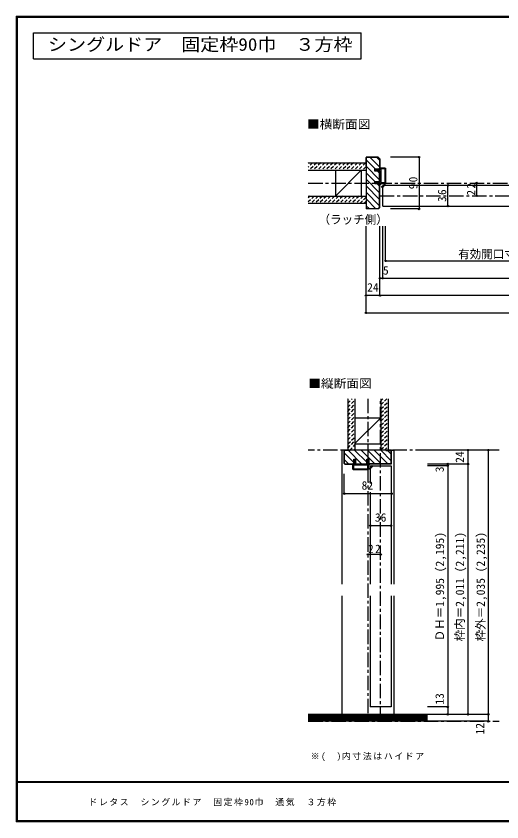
# Model space of a CAD drawing. Units: millimetres at full size, sheet at 1:5. Extents: x -973 to 977, y -718 to 696.
# Drawn here: x -973 to -132, y -701 to 696 of the extents above; entities that cross this region are included whole.
import ezdxf
from ezdxf.enums import TextEntityAlignment as Align

# ---------------------------------------------------------------- set-up
doc = ezdxf.new("R2010")
doc.units = ezdxf.units.MM
doc.header["$LTSCALE"] = 5
doc.header["$PDMODE"] = 32
doc.header["$PDSIZE"] = 2.5
doc.linetypes.add('CHAIN1', pattern=[8, 5, -1, 1, -1])
doc.linetypes.add('DASHED1', pattern=[1.8, 1.2, -0.6])
for name, color, linetype in [('0-0_補助線', 7, 'Continuous'), ('0-1_通り芯', 4, 'CHAIN1'), ('0-3_仕上げ', 2, 'Continuous'), ('0-4_枠', 3, 'Continuous'), ('0-6_扉', 6, 'Continuous'), ('0-A_文字', 3, 'Continuous'), ('0-B_寸法', 7, 'Continuous'), ('0-C_ハッチ', 4, 'DASHED1'), ('F-1_枠', 6, 'Continuous'), ('F-A_文字', 7, 'Continuous')]:
    doc.layers.add(name, color=color, linetype=linetype)
doc.styles.add('ＭＳ ゴシック', font='')
doc.styles.get('ＭＳ ゴシック').set_extended_font_data('MS Gothic')

# ---------------------------------------------------------------- blocks, each defined once
blk = doc.blocks.new('2')
at = {"layer": '0-0_補助線'}
for p, q in [((-9.846, -9.622), (-9.846, 15.078)), ((-8.846, 16.078), (0.354, 16.078)), ((-8.846, 15.878), (0.637, 15.878)), ((-8.446, 14.378), (-8.446, -8.922)), ((-8.146, 14.678), (-1.546, 14.678)), ((-1.246, 14.378), (-1.246, -8.922)), ((0.154, 11.653), (2.154, 11.653)), ((0.154, 11.653), (0.154, -8.497)), ((2.154, 10.953), (2.154, 11.653)), ((3.154, 11.653), (2.512, 10.83)), ((3.154, 11.653), (6.154, 11.653)), ((4.154, 13.753), (4.154, 13.053)), ((5.154, 13.053), (4.512, 13.876)), ((7.154, 13.053), (5.154, 13.053)), ((6.154, 10.953), (6.154, 11.653)), ((7.558, 12.258), (6.516, 10.835)), ((-1.48, -10.622), (-8.846, -10.622)), ((-1.546, -9.222), (-8.146, -9.222)), ((-1.189, -10.85), (-0.732, -12.694)), ((0.354, -12.922), (-0.441, -12.922)), ((0.154, -8.497), (2.154, -8.497)), ((4.154, -9.897), (0.154, -9.897)), ((0.154, -9.897), (0.154, -10.622)), ((0.154, -10.622), (0.645, -12.548)), ((2.154, -7.797), (2.154, -8.497)), ((3.154, -8.497), (2.512, -7.674)), ((3.154, -8.497), (6.154, -8.497)), ((4.154, -10.597), (4.154, -9.897)), ((5.154, -9.897), (4.512, -10.72)), ((7.154, -9.897), (5.154, -9.897)), ((6.154, -7.797), (6.154, -8.497)), ((7.558, -9.101), (6.516, -7.679))]:
    blk.add_line(p, q, dxfattribs=at)
for points in [[(-9.646, 15.078), (-9.646, -9.622), (-9.846, -9.622)], [(4.154, 13.053), (0.154, 13.053), (0.649, 15.723)]]:
    blk.add_lwpolyline(points, dxfattribs=at)
for centre, radius, start, end in [((-8.846, 15.078), 1, 90, 180), ((-8.846, 15.078), 0.8, 90, 180), ((-8.146, 14.378), 0.3, 90, 180), ((-1.546, 14.378), 0.3, 0, 90), ((0.354, 15.778), 0.3, 349.49875, 90), ((2.354, 10.953), 0.2, 180, 322.03043), ((4.354, 13.753), 0.2, 37.96957, 180), ((6.354, 10.953), 0.2, 180, 323.78053), ((7.154, 12.553), 0.5, 323.78053, 90), ((-8.846, -9.622), 1, 180, 270), ((-2.846, -10.72), 6, 179.06153, 259.29815), ((-8.146, -8.922), 0.3, 180, 270), ((-2.846, -10.72), 5.3, 178.93757, 259.29815), ((-1.546, -8.922), 0.3, 270, 0), ((-1.48, -10.922), 0.3, 13.9282, 90), ((-0.441, -12.622), 0.3, 193.9282, 270), ((0.354, -12.622), 0.3, 270, 14.29438), ((2.354, -7.797), 0.2, 37.96957, 180), ((4.354, -10.597), 0.2, 180, 322.03043), ((6.354, -7.797), 0.2, 36.21947, 180), ((7.154, -9.397), 0.5, 270, 36.21947), ((-3.896, -16.272), 0.35, 259.29815, 79.29815)]:
    blk.add_arc(centre, radius, start, end, dxfattribs=at)
blk.add_point((-3.896, -16.622), dxfattribs=at)

msp = doc.modelspace()

# ---------------------------------------------------------------- linework, layer by layer
at = {"layer": '0-1_通り芯'}
for p, q in [((-467, 406.5), (468, 406.5)), ((-343, 384.507), (344, 384.507)), ((-363.643, 32.5), (-363.643, -526.5)), ((-341.643, -526.5), (-341.643, 32.5)), ((-136.286, -56.5), (-467, -56.5)), ((-467, -526.5), (-136.286, -526.5))]:
    msp.add_line(p, q, dxfattribs=at)
at = {"layer": '0-3_仕上げ'}
for p, q in [((-467, 441.5), (-367, 441.5)), ((-467, 429), (-367, 429)), ((-467, 384), (-367, 384)), ((-467, 371.5), (-367, 371.5)), ((-398.643, 32.5), (-398.643, -56.5)), ((-386.143, 32.5), (-386.143, -56.5)), ((-341.143, 32.5), (-341.143, -56.5)), ((-328.643, 32.5), (-328.643, -56.5)), ((-260.286, -514.5), (-467, -514.5)), ((-260.286, -526.5), (-467, -526.5))]:
    msp.add_line(p, q, dxfattribs=at)
at = {"layer": '0-3_仕上げ', "color": 7}
for p, q in [((-375.572, 429), (-420, 384)), ((-386.143, -44.928), (-341.143, -0.5)), ((-260.286, -516), (-467, -516)), ((-260.286, -517.5), (-467, -517.5)), ((-260.286, -519), (-467, -519)), ((-260.286, -520.5), (-467, -520.5)), ((-260.286, -522), (-467, -522)), ((-260.286, -523.5), (-467, -523.5)), ((-260.286, -525), (-467, -525))]:
    msp.add_line(p, q, dxfattribs=at)
at = {"layer": '0-3_仕上げ', "color": 3}
for p, q in [((-420, 429), (-420, 384)), ((-375.572, 429), (-375.572, 384)), ((-386.143, -0.5), (-341.143, -0.5)), ((-386.143, -45.5), (-341.143, -45.5))]:
    msp.add_line(p, q, dxfattribs=at)
at = {"layer": '0-4_枠'}
for p, q in [((-346.036, 451), (-366.5, 451)), ((-366.5, 436.5), (-366.5, 451)), ((-346.036, 451), (-343.5, 448.464)), ((-345.828, 451.5), (-343, 448.672)), ((-343.5, 448.464), (-343.5, 431)), ((-343, 448.672), (-343, 431)), ((-366.5, 436.5), (-367, 436.5)), ((-351.5, 427.3), (-351.5, 431)), ((-351.5, 431), (-343, 431)), ((-343, 427.3), (-351.5, 427.3)), ((-343.5, 408.7), (-343.5, 427.3)), ((-343, 408.7), (-343, 427.3)), ((-351.5, 405), (-351.5, 408.7)), ((-343, 408.7), (-351.5, 408.7)), ((-343, 405), (-351.5, 405)), ((-343.5, 364.536), (-343.5, 405)), ((-343, 364.328), (-343, 405)), ((-366.5, 376.5), (-367, 376.5)), ((-366.5, 376.5), (-366.5, 362)), ((-343.5, 364.536), (-346.036, 362)), ((-346.036, 362), (-366.5, 362)), ((-322.643, -56.5), (-404.643, -56.5)), ((-404.643, -79.793), (-404.643, -56.5)), ((-394.643, -57), (-404.143, -57)), ((-394.643, -57), (-394.643, -56.5)), ((-332.643, -57), (-332.643, -56.5)), ((-332.643, -57), (-323.143, -57)), ((-322.643, -79.793), (-322.643, -56.5)), ((-403.936, -80.5), (-404.643, -79.793)), ((-403.936, -80.5), (-388.143, -80.5)), ((-403.729, -80), (-388.143, -80)), ((-388.143, -80.5), (-388.143, -72)), ((-388.143, -72), (-384.443, -72)), ((-384.443, -80.5), (-384.443, -72)), ((-384.443, -80), (-365.843, -80)), ((-384.443, -80.5), (-365.843, -80.5)), ((-365.843, -80.5), (-365.843, -72)), ((-365.843, -72), (-362.143, -72)), ((-362.143, -72), (-362.143, -80.5)), ((-323.557, -80), (-362.143, -80)), ((-323.35, -80.5), (-362.143, -80.5)), ((-323.35, -80.5), (-322.643, -79.793))]:
    msp.add_line(p, q, dxfattribs=at)
at = {"layer": '0-4_枠', "color": 4}
for p, q in [((-408.643, -56.5), (-408.643, -289)), ((-404.643, -56.5), (-408.643, -56.5)), ((-322.643, -56.5), (-318.643, -56.5)), ((-318.643, -56.5), (-318.643, -289)), ((-408.643, -309), (-408.643, -514.5)), ((-318.643, -309), (-318.643, -514.5))]:
    msp.add_line(p, q, dxfattribs=at)
at = {"layer": '0-4_枠'}
for points in [[(-345.828, 451.5), (-367, 451.5), (-367, 361.5)], [(-343, 364.328), (-345.828, 361.5), (-367, 361.5)], [(-403.729, -80), (-404.143, -79.586), (-404.143, -57)], [(-323.557, -80), (-323.143, -79.586), (-323.143, -57)]]:
    msp.add_lwpolyline(points, dxfattribs=at)
at = {"layer": '0-6_扉'}
for p, q in [((-8, 402.5), (-338, 402.5)), ((-338, 366.5), (-338, 402.5)), ((-338, 366.5), (-8, 366.5)), ((-359.643, -83.5), (-323.643, -83.5)), ((-359.643, -83.5), (-359.643, -114.19)), ((-323.643, -83.5), (-323.643, -289)), ((-359.643, -129.422), (-359.643, -289)), ((-359.643, -309), (-359.643, -501.5))]:
    msp.add_line(p, q, dxfattribs=at)
msp.add_lwpolyline([(-323.643, -309), (-323.643, -501.5), (-359.643, -501.5)], dxfattribs=at)
at = {"layer": '0-A_文字'}
for p, q in [((-943.333, 621.667), (-943.333, 666.667)), ((-943.333, 666.667), (-375.198, 666.667)), ((-375.198, 621.667), (-375.198, 666.667)), ((-943.333, 621.667), (-375.198, 621.667))]:
    msp.add_line(p, q, dxfattribs=at)
at = {"layer": '0-B_寸法', "color": 4}
for p, q in [((-275.175, 451.5), (-324.495, 451.5)), ((-275.175, 451.5), (-275.175, 361.5)), ((-175.175, 384.507), (-175.175, 406.5)), ((-225.175, 366.5), (-225.175, 402.5)), ((-275.175, 361.5), (-324.495, 361.5)), ((-367, 181.5), (-367, 331.5)), ((-343, 211.5), (-343, 331.5)), ((-338, 241.5), (-338, 331.5)), ((-333, 271.5), (-333, 331.5)), ((-333, 271.5), (284.005, 271.5)), ((-343, 241.5), (344, 241.5)), ((368, 211.5), (-367, 211.5)), ((-155.286, -56.5), (-260.286, -56.5)), ((-190.286, -56.5), (-190.286, -514.5)), ((-155.286, -56.5), (-155.286, -526.5)), ((-190.286, -80.5), (-260.286, -80.5)), ((-225.286, -83.5), (-260.286, -83.5)), ((-225.286, -80.5), (-225.286, -514.5)), ((-404.643, -131.922), (-404.643, -97.4)), ((-322.643, -131.922), (-322.643, -97.4)), ((-404.643, -131.922), (-322.643, -131.922)), ((-359.643, -187.382), (-323.643, -187.382)), ((-341.643, -237.382), (-363.643, -237.382)), ((-225.286, -501.5), (-260.286, -501.5)), ((-155.286, -514.5), (-260.286, -514.5)), ((-155.286, -526.5), (-260.286, -526.5))]:
    msp.add_line(p, q, dxfattribs=at)
msp.add_lwpolyline([(-367, 181.5), (368, 181.5), (368, 331.5)], dxfattribs=at)
at = {"layer": '0-B_寸法'}
for p in [(-275.175, 451.5), (-175.175, 406.5), (-225.175, 402.5), (-175.175, 384.507), (-225.175, 366.5), (-275.175, 361.5), (-333, 271.5), (-343, 241.5), (-338, 241.5), (-367, 211.5), (-343, 211.5), (-367, 181.5), (-190.286, -56.5), (-155.286, -56.5), (-225.286, -80.5), (-225.286, -83.5), (-190.286, -80.5), (-404.643, -131.922), (-322.643, -131.922), (-359.643, -187.382), (-323.643, -187.382), (-363.643, -237.382), (-341.643, -237.382), (-225.286, -501.5), (-225.286, -514.5), (-190.286, -514.5), (-155.286, -514.5), (-155.286, -526.5)]:
    msp.add_point(p, dxfattribs=at)
at = {"layer": '0-C_ハッチ', "linetype": 'Continuous'}
for p, q in [((-359.716, 451), (-343.5, 434.784)), ((-348.402, 451), (-343.5, 446.098)), ((-367, 435.657), (-343.5, 412.157)), ((-366.5, 446.47), (-351.029, 431)), ((-367, 424.342), (-351.357, 408.7)), ((-347.329, 427.3), (-343.5, 423.47)), ((-367, 413.029), (-343.5, 389.529)), ((-367, 401.716), (-343.5, 378.216)), ((-347.657, 405), (-343.5, 400.843)), ((-367, 390.402), (-343.5, 366.902)), ((-367, 379.088), (-349.912, 362)), ((-366.5, 367.275), (-361.225, 362)), ((-404.143, -61.784), (-388.143, -77.784)), ((-397.613, -57), (-374.613, -80)), ((-386.8, -56.5), (-365.843, -77.457)), ((-375.485, -56.5), (-351.986, -80)), ((-364.172, -56.5), (-340.672, -80)), ((-352.858, -56.5), (-329.358, -80)), ((-341.545, -56.5), (-323.143, -74.902)), ((-329.731, -57), (-323.143, -63.588)), ((-404.143, -73.098), (-397.241, -80))]:
    msp.add_line(p, q, dxfattribs=at)
at = {"layer": '0-C_ハッチ'}
for p, q in [((-459.531, 441.5), (-467, 434.031)), ((-466.602, 441.5), (-467, 441.102)), ((-452.46, 441.5), (-464.96, 429)), ((-445.389, 441.5), (-457.889, 429)), ((-438.318, 441.5), (-450.818, 429)), ((-431.247, 441.5), (-443.747, 429)), ((-424.176, 441.5), (-436.676, 429)), ((-417.105, 441.5), (-429.605, 429)), ((-410.034, 441.5), (-422.534, 429)), ((-402.963, 441.5), (-415.463, 429)), ((-395.892, 441.5), (-408.392, 429)), ((-388.821, 441.5), (-401.321, 429)), ((-381.749, 441.5), (-394.249, 429)), ((-374.678, 441.5), (-387.178, 429)), ((-367.607, 441.5), (-380.107, 429)), ((-367, 435.036), (-372.799, 429.237)), ((-456.823, 384), (-467, 373.823)), ((-463.894, 384), (-467, 380.894)), ((-449.752, 384), (-462.252, 371.5)), ((-442.681, 384), (-455.181, 371.5)), ((-435.61, 384), (-448.11, 371.5)), ((-428.539, 384), (-441.039, 371.5)), ((-421.468, 384), (-433.968, 371.5)), ((-414.397, 384), (-426.897, 371.5)), ((-407.326, 384), (-419.826, 371.5)), ((-400.255, 384), (-412.755, 371.5)), ((-393.183, 384), (-405.683, 371.5)), ((-386.112, 384), (-398.612, 371.5)), ((-379.041, 384), (-391.541, 371.5)), ((-371.97, 384), (-384.47, 371.5)), ((-367, 381.899), (-377.399, 371.5)), ((-367, 374.828), (-370.328, 371.5)), ((-398.643, 31.96), (-398.103, 32.5)), ((-398.643, 24.889), (-391.032, 32.5)), ((-398.643, 17.818), (-386.143, 30.318)), ((-341.143, 29.252), (-337.895, 32.5)), ((-341.143, 22.181), (-330.824, 32.5)), ((-398.643, 10.747), (-386.143, 23.247)), ((-398.643, 3.676), (-386.143, 16.176)), ((-341.143, 15.11), (-328.643, 27.61)), ((-341.143, 8.039), (-328.643, 20.539)), ((-398.643, -3.395), (-386.143, 9.105)), ((-398.643, -10.466), (-386.143, 2.034)), ((-341.143, 0.968), (-328.643, 13.468)), ((-341.143, -6.103), (-328.643, 6.397)), ((-398.643, -17.537), (-386.143, -5.037)), ((-398.643, -24.608), (-386.143, -12.108)), ((-341.143, -13.174), (-328.643, -0.674)), ((-341.143, -20.246), (-328.643, -7.746)), ((-398.643, -31.679), (-386.143, -19.179)), ((-398.643, -38.751), (-386.143, -26.251)), ((-341.143, -27.317), (-328.643, -14.817)), ((-341.143, -34.388), (-328.643, -21.888)), ((-398.643, -52.893), (-386.143, -40.393)), ((-398.321, -45.5), (-386.143, -33.322)), ((-341.143, -41.459), (-328.643, -28.959)), ((-341.143, -48.53), (-328.643, -36.03)), ((-395.179, -56.5), (-386.143, -47.464)), ((-388.108, -56.5), (-386.143, -54.535)), ((-341.143, -55.601), (-328.643, -43.101)), ((-334.971, -56.5), (-328.643, -50.172))]:
    msp.add_line(p, q, dxfattribs=at)
at = {"layer": 'F-1_枠'}
for p, q in [((-973.347, 695.833), (-973.347, -700.833)), ((-973.347, 695.833), (976.653, 695.833)), ((-973.347, 695), (976.653, 695)), ((-973.347, 694.167), (976.653, 694.167)), ((-972.514, 695.833), (-972.514, -700.833)), ((-971.68, 695.833), (-971.68, -700.833)), ((976.653, -631.667), (-973.347, -631.667)), ((976.653, -632.5), (-973.347, -632.5)), ((976.653, -699.167), (-973.347, -699.167)), ((976.653, -700), (-973.347, -700)), ((976.653, -700.833), (-973.347, -700.833))]:
    msp.add_line(p, q, dxfattribs=at)

# ---------------------------------------------------------------- block references
at = {"layer": '0-0_補助線', "xscale": -1}
msp.add_blockref('2', (-342.846, 416.422), dxfattribs=at)
at = {"layer": '0-0_補助線', "rotation": 90}
msp.add_blockref('2', (-373.565, -80.654), dxfattribs=at)

# ---------------------------------------------------------------- texts
at = {"layer": '0-A_文字', "style": 'ＭＳ ゴシック', "width": 1.1}
msp.add_text('シングルドア\u3000固定枠90巾\u3000３方枠', height=21.99, dxfattribs=at).set_placement((-918.174, 629.167), align=Align.BOTTOM_LEFT)
at = {"layer": '0-A_文字', "color": 7, "style": 'ＭＳ ゴシック', "width": 1.1}
for s, p in [('■横断面図', (-469.31, 496.5)), ('■縦断面図', (-467, 47.256))]:
    msp.add_text(s, height=14.66, dxfattribs=at).set_placement(p, align=Align.BOTTOM_LEFT)
at = {"layer": '0-A_文字', "color": 7, "style": 'ＭＳ ゴシック'}
msp.add_text('（ラッチ側）', height=14.66, dxfattribs=at).set_placement((-449.25, 331.5), align=Align.BOTTOM_LEFT)
at = {"layer": '0-A_文字', "color": 7, "insert": (-462.857, -595.333), "char_height": 11, "attachment_point": 7, "style": 'ＭＳ ゴシック'}
msp.add_mtext('\\T1.18;※(\u3000)内寸法はハイドア', dxfattribs=at)
at = {"layer": '0-B_寸法', "style": 'ＭＳ ゴシック'}
for s, p in [('有効開口寸法＝730（660）<640>［617］', (-207.347, 271.5)), ('5', (-337.622, 243.378)), ('24', (-365, 214)), ('82', (-374.643, -129.422)), ('36', (-351.643, -184.882))]:
    msp.add_text(s, height=14.66, dxfattribs=at).set_placement(p, align=Align.BOTTOM_LEFT)
for s, p in [('24', (-192.786, -78.5)), ('3', (-227.786, -94.75)), ('ＤＨ＝1,995 (2,195)', (-227.323, -388)), ('枠内＝2,011 (2,211)', (-192.643, -388)), ('枠外＝2,035 (2,235)', (-156.629, -388)), ('13', (-227.786, -497.6)), ('12', (-157.786, -549.268))]:
    msp.add_text(s, height=14.66, rotation=90, dxfattribs=at).set_placement(p, align=Align.BOTTOM_LEFT)
at = {"layer": '0-B_寸法', "char_height": 14.66, "attachment_point": 7, "rotation": 90, "style": 'ＭＳ ゴシック'}
for s, insert in [('\\T1.27;\\W0.95;90', (-277.675, 395.875)), ('\\T1.27;\\W0.95;22', (-177.675, 384.878)), ('\\T1.27;\\W0.95;36', (-227.675, 373.875))]:
    msp.add_mtext(s, dxfattribs=dict(at, insert=insert))
at = {"layer": '0-B_寸法', "insert": (-363.268, -234.882), "char_height": 14.66, "attachment_point": 7, "style": 'ＭＳ ゴシック'}
msp.add_mtext('\\T1.27;\\W0.95;22', dxfattribs=at)
at = {"layer": 'F-A_文字', "insert": (-847.938, -673.333), "char_height": 11, "attachment_point": 7, "style": 'ＭＳ ゴシック'}
msp.add_mtext('\\T1.17;ドレタス\u3000シングルドア\u3000固定枠90巾\u3000通気\u3000３方枠', dxfattribs=at)

doc.saveas('drawing.dxf')
